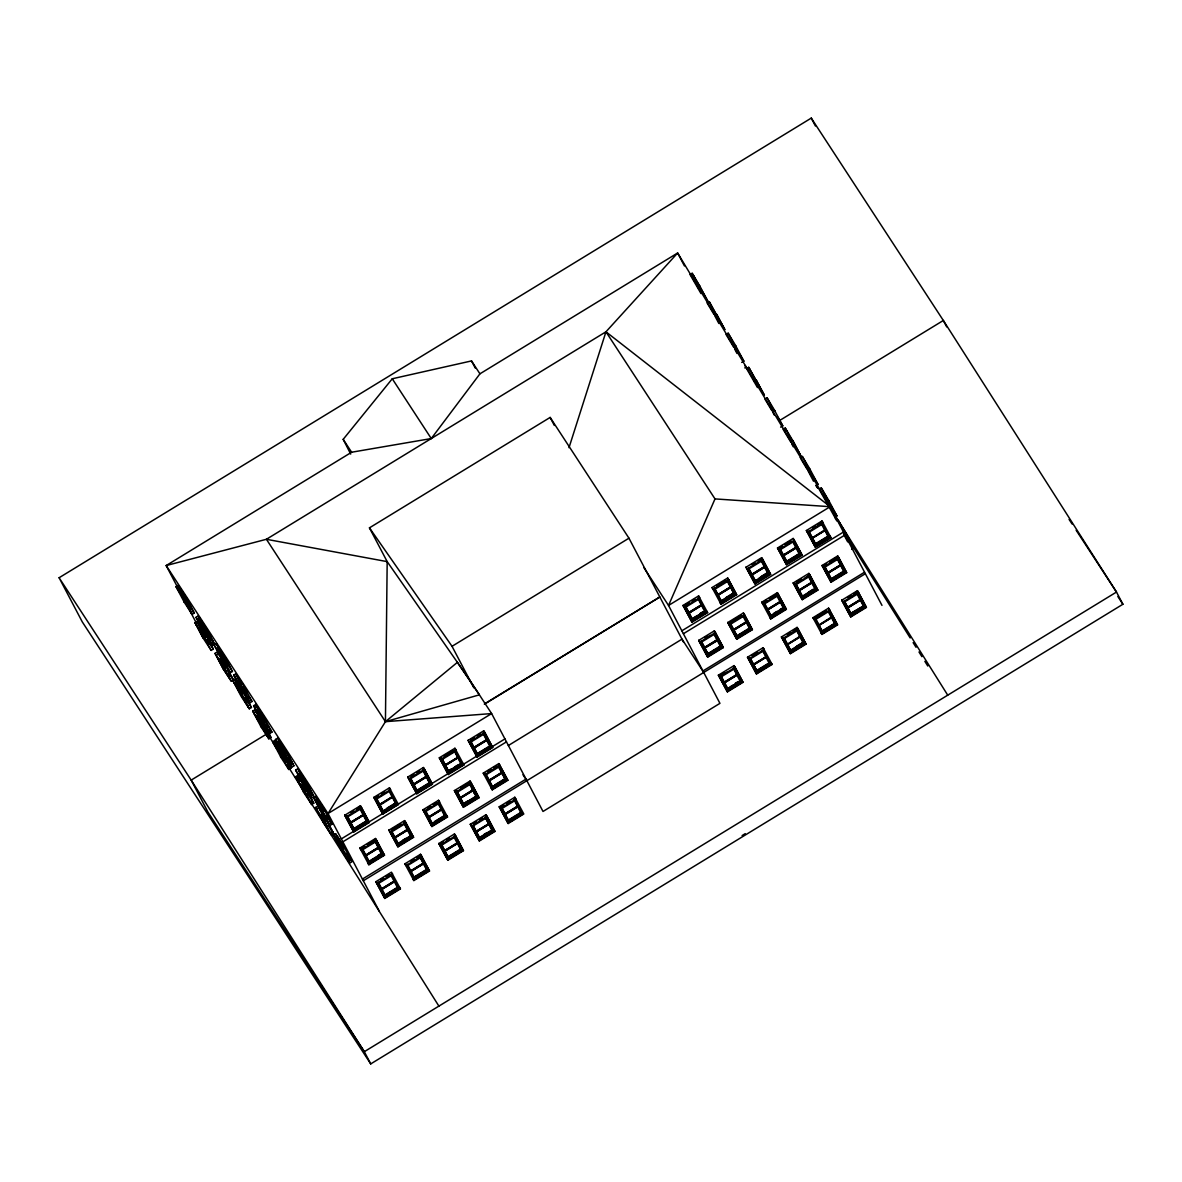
<?xml version="1.0" encoding="UTF-8"?>
<svg xmlns="http://www.w3.org/2000/svg" width="1182" height="1182" viewBox="0 0 1182 1182"><rect width="100%" height="100%" fill="white"/><g stroke="black" fill="none" stroke-linecap="round" stroke-linejoin="round"><path stroke-width="1.5" d="M569 447.683L605.952 331.802L677.655 252.992L830.163 506.694L881.979 605.391M178.142 588.341L166.174 565.557L266.408 539.288L605.952 331.802L715.007 498.907L668.539 605.45L719.941 703.349L543.011 811.458L491.623 713.573L469.756 680.078L387.179 561.627L369.449 527.852L550.147 417.423L628.957 538.194L683.595 642.254M379.363 911.352L328.02 813.541L166.174 565.557L351.615 452.233L431.267 438.552L479.936 373.822L677.655 252.992L684.437 265.935M350.699 454.095L343.194 439.335L392.261 378.772L471.515 360.924L479.936 373.822M184.688 597.619L186.268 600.633L184.303 602.273L175.985 586.656L178.113 585.356L186.416 598.077L194.291 613.059L192.149 614.374L183.845 601.638M205.284 636.655L203.334 638.31L196.049 624.436L198.177 623.136L200.556 627.642M206.082 628.381L213.277 642.003L211.312 643.643L204.028 629.784M230.327 679.68L223.354 668.982L225.319 667.342L224.432 667.874L226.427 670.933M248.974 701.399L250.939 699.759L250.067 700.291M304.321 781.066L305.902 784.08L303.951 785.72L295.618 770.103L297.746 768.802L306.064 781.524L313.924 796.52L311.797 797.82L303.478 785.084M307.867 795.9L304.882 791.319L305.754 790.788L303.804 792.442L295.47 776.825L297.613 775.51L305.916 788.246L313.777 803.228L311.649 804.528L303.331 791.807M310.777 803.125L312.728 801.47L311.856 802.017M327.902 826.587L324.917 822.007L325.789 821.475L323.824 823.115L315.505 807.498L317.633 806.198L325.937 818.919L333.812 833.916L331.669 835.216L323.366 822.48M330.797 833.812L332.763 832.158L328.818 824.652M508.304 745.561L681.984 639.152L703.733 672.469L865.342 573.713M363.302 880.767L703.733 672.469M59.1 577.747L811.266 118.097L943.339 320.47L1116.488 592.049L1122.9 604.253L370.734 1063.903L82.312 621.954L59.1 577.747L191.174 780.12L364.322 1051.685L370.734 1063.903M177.034 588.414L178.29 587.631M186.135 597.797L184.008 599.097L191.277 612.956M186.416 598.077L184.289 599.392L175.985 586.656M190.169 608.435L185.397 601.165L186.268 600.633M185.471 601.254L186.357 600.722L179.487 587.631L178.822 588.045L180.536 591.31M192.045 611.316L192.917 610.784M192.37 611.848L193.242 611.316L186.047 597.708M210.204 639.122L205.417 631.838L206.303 631.306L204.338 632.961L196.005 617.344L198.148 616.029L206.451 628.765L214.326 643.747L212.184 645.047L203.88 632.326M198.325 618.319L199.197 617.787L205.52 629.77M200.571 621.998L198.842 618.733L199.522 618.319M195 622.692L197.128 621.392L205.446 634.113L213.307 649.095L211.164 650.395L202.861 637.674L195 622.692L203.304 635.414L205.446 634.113M201.265 630.612L204.353 635.443M205.21 628.913L206.17 628.469M206.451 628.765L204.323 630.065L196.005 617.344M206.377 631.395L205.505 631.927L203.141 627.406M211.164 650.395L203.023 635.133L204.279 634.35M205.373 636.743L204.412 637.201L208.387 643.303M212.08 642.003L212.952 641.457M212.391 642.535L213.277 642.003M227.505 665.658L223.516 659.556L224.388 659.024L222.438 660.664L214.105 645.047L216.232 643.747L224.55 656.483L232.411 671.465L230.283 672.765L221.965 660.044M215.021 653.38L217.163 652.065L225.466 664.801L233.342 679.783L231.199 681.083L222.896 668.362L215.021 653.38L223.339 666.101L225.466 664.801M218.212 653.823L216.084 655.124L223.354 668.982M224.255 656.187L222.127 657.488L229.411 671.361M224.55 656.483L222.408 657.783L214.105 645.047M221.3 661.299L224.388 666.131M224.314 665.038L223.058 665.806L231.199 681.083M224.521 667.963L225.393 667.431M233.681 675.099L235.809 673.799L244.113 686.52L241.985 687.835L233.681 675.099L241.542 690.081L249.845 702.817L251.988 701.502L243.743 686.151M235.986 676.074L236.858 675.543L241.468 684.26M236.311 676.606L237.183 676.074M249.299 708.801L241.424 693.819L243.566 692.504L251.426 707.486L249.299 708.801L240.98 696.065L233.12 681.083L235.248 679.783L242.635 691.101M235.425 682.073L236.311 681.526L238.336 685.338M235.75 682.605L236.622 682.058M239.385 689.017L242 693.45M242.871 686.683L243.832 686.24M253.613 705.728L255.755 704.428L264.059 717.149L261.931 718.464L253.613 705.728L261.488 720.71L269.791 733.446L271.934 732.146L263.689 716.78L262.906 717.4M255.933 706.718L256.804 706.171L261.532 715.199M256.243 707.25L257.129 706.718M264.103 728.688L262.108 725.645L262.98 725.098L261.015 726.753L252.697 711.136L254.824 709.835L263.128 722.557L271.003 737.538L268.861 738.839L260.557 726.117M255.873 711.579L253.746 712.879L267.989 737.435L269.954 735.795L265.226 726.767M260.72 723.576L261.976 722.793M263.128 722.557L261 723.857L252.697 711.136M262.197 725.733L263.069 725.187M269.998 730.919L270.885 730.387L268.92 732.027L254.662 707.486M265.832 734.495L191.174 780.12L207.973 812.123L364.322 1051.685L1116.488 592.049L1076.137 530.216M779.839 420.378L943.339 320.47L946.693 326.882M269.082 736.327L269.954 735.795L264.945 728.068M284.995 753.924L285.867 753.392L283.916 755.047L275.583 739.43L277.726 738.115L286.029 750.851L293.89 765.833L291.762 767.133L283.458 754.412M285.881 762.109L282.04 756.273L283 755.83L280.961 757.381L272.628 741.764L274.771 740.464L283.074 753.185L290.949 768.167L288.807 769.482L280.503 756.746M279.085 740.405L278.42 740.804L281.242 745.118M279.174 750.201L281.789 754.648M473.834 687.85L452.026 646.303L628.957 538.194M291.762 767.133L283.606 751.855L284.877 751.087M286.029 750.851L283.887 752.151L275.583 739.43M288.807 769.482L280.666 754.205L281.922 753.436M283.074 753.185L280.947 754.5L272.628 741.764M291.659 764.074L292.53 763.542M289.014 766.955L289.9 766.424L285.29 757.721M296.519 778.569L297.775 777.8M305.769 781.243L303.641 782.543L310.925 796.402M306.064 781.524L303.922 782.839L295.618 770.103M305.902 784.08L305.03 784.612L308.014 789.192M305.119 784.7L302.947 780.046L305.695 784.42M304.749 788.483L303.493 789.251L311.649 804.528M305.916 788.246L303.774 789.546L295.47 776.825M305.843 790.876L304.971 791.408L300.937 783.814M311.679 794.762L312.55 794.23M313.703 797.82L315.845 796.52L324.149 809.242L322.021 810.542L313.703 797.82L321.578 812.802L329.881 825.538L332.024 824.223L323.779 808.857L323.114 809.271M311.531 801.485L312.417 800.938M316.894 798.264L316.022 798.796L317.603 801.81M316.333 799.327L317.219 798.796M484.384 703.97L659.852 596.984L484.487 704.147M316.554 809.256L317.81 808.488M322.996 809.493L323.868 808.946M321.77 815.432L325.582 821.815M605.952 331.802L830.163 506.694L668.539 605.45L643.835 567.582M324.784 819.17L323.528 819.939L331.669 835.216M325.937 818.919L323.809 820.234L315.505 807.498M325.877 821.564L324.991 822.096L320.972 814.487M691.987 622.175L682.989 605.45L698.606 595.905L699.744 597.634L684.127 607.179L691.987 622.175L707.619 612.616L698.606 595.905M721.064 604.283L712.066 587.557L727.684 577.998L736.682 594.723L721.064 604.283L719.927 602.539M746.019 567.242L761.636 557.682L762.774 559.426L770.649 574.408L755.017 583.952L746.019 567.242L755.017 583.952M777.534 547.99L793.152 538.445L794.289 540.174L802.15 555.171L786.532 564.715L777.534 547.99L786.532 564.715M815.358 547.251L806.346 530.526L821.978 520.981L823.115 522.725L807.483 532.269L815.358 547.251L830.976 537.707L821.978 520.981M686.077 604.519L689.003 602.731M691.913 600.958L694.824 599.171M716.617 585.74L719.528 583.952M722.438 582.179L725.349 580.392M717.282 585.622L721.921 582.785M752.033 564.523L754.943 562.75M757.854 560.962L760.78 559.189M779.16 547.946L782.085 546.173M784.996 544.385L790.832 540.824M785.838 544.163L790.477 541.341M812.359 527.822L815.27 526.034M818.195 524.261L821.106 522.474M330.088 823.012L330.975 822.48L326.897 816.186M728.821 579.741L713.189 589.286L712.066 587.557M747.157 568.97L762.774 559.426M786.311 544.872L790.935 542.05M813.585 528.369L818.225 525.532M382.82 814.102L373.822 797.377L389.439 787.833L390.577 789.576L374.945 799.121L382.82 814.102L398.437 804.558L389.439 787.833M778.672 549.733L794.289 540.174M344.745 815.27L360.377 805.725L361.5 807.469L369.375 822.45L353.743 831.995L344.745 815.27L353.743 831.995M714.829 589.257L727.949 581.234L735.234 595.107L722.113 603.115L720.798 601.047L732.456 593.911M407.775 777.062L423.407 767.517L424.53 769.26L432.405 784.242L416.773 793.787L407.775 777.062L416.773 793.787M448.288 774.535L439.29 757.825L454.907 748.265L456.045 750.009L440.428 759.553L448.288 774.535L463.92 764.99L454.907 748.265M468.116 740.36L483.733 730.816L484.871 732.545L492.731 747.526L477.114 757.086L468.116 740.36L477.114 757.086M698.872 599.126L685.767 607.149L684.629 605.406M350.759 812.566L353.669 810.793M356.58 809.005L359.505 807.217L359.963 807.941M375.448 797.348L378.373 795.56M381.284 793.787L384.194 791.999M410.878 776.131L413.789 774.358M416.699 772.57L419.61 770.797M443.841 756.007L446.752 754.219M449.677 752.432L452.588 750.659M446.057 754.943L449.145 753.052M471.204 739.43L474.115 737.657M477.04 735.869L479.951 734.081M382.599 794.274L385.687 792.383M345.883 817.013L361.5 807.469M408.913 778.805L424.53 769.26M478.429 736.297L481.517 734.421M469.239 742.104L484.871 732.545M354.792 830.843L347.523 816.984L360.643 808.961L367.912 822.835L354.792 830.843L353.477 828.759L366.597 820.751L367.07 821.46L353.95 829.468L353.477 828.759M423.673 770.753L410.553 778.761L417.822 792.634L430.942 784.612L422.993 769.718L430.1 783.252L416.98 791.26L416.507 790.551L417.822 792.634M331.566 832.158L332.438 831.626L330.561 828.745M331.891 832.689L332.763 832.158M445.215 764.857L457.67 757.47L445.318 765.02L441.773 758.312L448.761 771.565L461.113 764.015L454.139 750.762M445.481 765.36L457.833 757.81L445.481 765.36L448.643 771.388L460.995 763.838M333.59 835.216L335.732 833.916L344.036 846.637L341.894 847.937L333.59 835.216L341.465 850.198L349.769 862.934L351.896 861.619L343.666 846.253M699.714 613.754L702.802 611.877M725.689 597.752L733.416 593.039L733.874 593.748L721.522 601.298L721.064 600.589M335.91 836.191L336.781 835.659L343.755 846.342M693.184 618.038L697.557 615.364M700.468 613.591L703.379 611.803M761.193 576.491L767.369 572.723L767.842 573.433L755.49 580.983L755.017 580.273M721.419 601.136L733.771 593.571M759.125 578.057L767.872 572.709L768.344 573.418L755.224 581.441L754.751 580.717L756.066 582.8L769.187 574.792L761.902 560.918L748.797 568.941L756.066 582.8M786.266 561.48L799.387 553.457L799.845 554.166L786.724 562.189L786.266 561.48L787.581 563.563L800.702 555.54L793.418 541.681L780.297 549.689L779.632 548.67L787.581 563.563M336.22 836.723L337.092 836.191M692.342 619.028L704.694 611.478M816.54 543.129L828.213 536.007L828.671 536.717L815.55 544.725L815.092 544.015L816.407 546.099L829.528 538.076L822.244 524.217L809.123 532.225L816.407 546.099M691.987 618.482L692.46 619.191L704.812 611.641L697.838 598.388M727.285 580.214L734.377 593.733L721.256 601.756L720.798 601.047M755.372 580.805L767.724 573.255M786.887 561.568L799.239 554.018M815.713 544.104L828.065 536.554M692.194 619.649L705.314 611.626M786.532 561.022L786.99 561.731L799.357 554.181L793.225 542.568M815.358 543.557L815.816 544.267L828.168 536.717L821.194 523.478M691.721 618.94L693.036 621.008L706.156 613L698.207 598.107M386.928 808.192L395.675 802.859L396.133 803.568L383.012 811.576L382.554 810.867L383.869 812.95L396.989 804.927L389.041 790.049L389.705 791.068L376.585 799.091L383.869 812.95M451.376 768.965L448.288 770.856L448.761 771.565M454.464 767.074L457.552 765.182M383.175 810.955L395.527 803.405M417.97 789.665L428.18 783.43M448.495 772.023L461.615 764L461.143 763.291L448.022 771.299L449.337 773.383L462.458 765.375L455.173 751.501L442.053 759.524L440.93 757.78M354.098 828.848L366.464 821.298M382.82 810.409L383.278 811.133L395.645 803.583L388.775 790.492M478.311 752.949L488.506 746.714M353.743 828.301L354.216 829.025L366.568 821.475L359.697 808.385M417.128 790.64L429.494 783.09M477.469 753.939L489.821 746.389M416.773 790.093L417.246 790.802L429.598 783.252L422.728 770.176M477.114 753.392L477.572 754.101L489.939 746.551L482.95 733.298M478.163 755.933L470.879 742.06L483.999 734.052L483.335 733.017L491.284 747.91L478.163 755.933L476.848 753.85L477.306 754.559L490.427 746.536M341.317 838.895L416.832 792.753M419.979 790.832L424.707 787.951M427.84 786.03L448.303 773.53M453.016 770.649L457.73 767.753M460.877 765.833L481.34 753.333M487.619 749.491L504.936 738.913M681.851 630.804L843.46 532.048M342.869 841.82L506.472 741.853M683.388 633.729L845.012 534.973M698.71 640.408L714.342 630.863L715.465 632.606L723.34 647.588L707.708 657.133L698.71 640.408L707.708 657.133M727.787 622.515L743.404 612.97L744.542 614.714L752.402 629.696L736.785 639.24L727.787 622.515L736.785 639.24M770.738 618.925L761.74 602.199L777.372 592.655L786.37 609.365L770.738 618.925L769.615 617.181M368.887 864.766L359.875 848.041L375.507 838.496L384.505 855.221L368.887 864.766L367.75 863.023M388.952 830.148L404.569 820.603L405.707 822.347L413.582 837.329L397.95 846.873L388.952 830.148L397.95 846.873M793.255 582.948L808.872 573.403L810.01 575.146L817.885 590.128L802.253 599.673L793.255 582.948L802.253 599.673M822.081 565.498L837.698 555.939L838.836 557.682L846.696 572.664L831.079 582.209L822.081 565.498L831.079 582.209M431.918 826.558L422.905 809.833L438.537 800.288L439.674 802.031L424.043 811.576L431.918 826.558L447.535 817.013L438.537 800.288M733.786 619.811L741.084 615.349M454.42 790.581L470.052 781.036L471.175 782.779L479.05 797.761L463.418 807.306L454.42 790.581L463.418 807.306M492.244 789.857L483.246 773.131L498.863 763.587L507.876 780.297L492.244 789.857L491.106 788.113M704.723 637.704L707.634 635.916M729.915 622.471L733.003 620.58M736.091 618.688L740.73 615.866M392.04 829.217L394.965 827.444M397.876 825.657L400.787 823.884M763.38 602.155L766.291 600.382M769.201 598.594L772.127 596.821M796.343 582.032L799.268 580.244M823.706 565.454L826.632 563.681M829.542 561.893L836.826 557.446M361.515 848.011L364.425 846.223M367.351 844.45L370.262 842.663M394.167 828.213L397.255 826.336M771.595 597.427L776.234 594.605M798.471 581.012L801.559 579.136M831.936 560.726L836.561 557.889M369.73 843.283L374.369 840.446M427.456 808.015L430.381 806.227M433.292 804.454L436.202 802.667M460.433 787.877L463.344 786.104M466.255 784.316L469.18 782.528M487.797 771.314L490.707 769.526M493.633 767.753L496.543 765.966M462.738 786.769L465.826 784.878M705.95 638.25L710.574 635.414M728.925 624.259L744.542 614.714M699.847 642.151L715.465 632.606M767.428 600.973L764.237 602.687L771.211 615.94L783.563 608.39L776.692 595.314M797.392 582.667L800.48 580.79M805.119 577.954L808.207 576.062M365.563 846.829L362.372 848.543L369.345 861.796L381.697 854.246L374.842 841.156M390.09 831.892L405.707 822.347M778.495 594.383L762.878 603.943L761.74 602.199M794.393 584.691L810.01 575.146M823.204 567.227L838.836 557.682M376.644 840.239L361.012 849.784L359.875 848.041M427.057 809.552L431.681 806.73M434.769 804.839L437.857 802.947M461.66 788.424L464.748 786.532M488.816 771.743L491.904 769.851M455.558 792.324L471.175 782.779M500.001 765.315L484.384 774.86L483.246 773.131M730.55 624.214L743.67 616.206L750.954 630.065L737.834 638.088L729.885 623.195L736.977 636.714L750.097 628.706L749.639 627.982L736.519 636.005L736.977 636.714M777.638 595.891L764.518 603.899L763.838 602.879L771.787 617.772L784.907 609.749L776.958 594.856L784.065 608.375L770.945 616.398L770.472 615.689L782.144 608.553M809.138 576.639L796.018 584.662L803.302 598.52L816.422 590.498L808.473 575.604M375.773 841.732L362.652 849.755L361.988 848.72L369.936 863.614L383.042 855.591L375.093 840.712L382.2 854.231L369.08 862.239L368.621 861.53L380.279 854.409M832.128 581.056L824.844 567.197L837.964 559.175L837.299 558.155L844.391 571.674L831.271 579.697L830.813 578.973L832.128 581.056L845.248 573.048L837.964 559.175M438.803 803.524L425.683 811.532L424.545 809.803M464.467 806.154L457.198 792.295L470.318 784.272L477.587 798.146L464.467 806.154L463.152 804.07M349.665 859.875L350.537 859.344L346.784 853.581M402.589 840.358L405.677 838.466M707.442 653.897L720.562 645.874L721.035 646.598L707.915 654.606L707.442 653.897L708.757 655.98L721.877 647.958L714.608 634.099L701.487 642.107L708.757 655.98M773.826 613.34L776.914 611.449M780.017 609.572L783.105 607.681L783.563 608.39M808.429 592.212L813.068 589.375M378.151 855.413L381.239 853.522L381.697 854.246M398.999 845.721L391.73 831.862L404.835 823.839L404.17 822.805L412.119 837.698L398.999 845.721L397.684 843.638L409.341 836.516M708.062 653.986L720.429 646.436M737.14 636.093L749.491 628.543M803.302 598.52L801.987 596.437L813.644 589.316M832.276 578.087L842.471 571.852M464.969 802.681L468.057 800.79M707.708 653.439L708.181 654.148L720.532 646.598L713.559 633.36M736.785 635.547L737.243 636.256L749.61 628.706L742.739 615.63M771.092 615.778L783.459 608.228M802.608 596.526L814.959 588.976M369.242 861.619L381.594 854.069M398.304 843.726L410.656 836.176L403.801 823.1M434.562 821.534L444.772 815.299L445.23 816.023L432.11 824.031M464.615 803.184L474.824 796.949M494.889 784.833L505.098 778.598L505.571 779.307L492.451 787.33M802.253 595.979L802.726 596.703L815.078 589.153L808.104 575.9M831.434 579.062L843.785 571.512L837.033 558.613M397.95 843.18L398.423 843.904L410.775 836.339L410.302 835.63M432.272 823.411L444.624 815.861M463.772 804.159L476.139 796.609M815.58 589.138L802.46 597.146L801.987 596.437M831.079 578.53L831.537 579.239L843.904 571.689L843.431 570.98M397.684 843.638L398.157 844.347L411.277 836.339M431.918 822.864L432.376 823.573L444.728 816.023L437.754 802.785M463.418 803.627L463.891 804.336L476.243 796.786L469.269 783.533M492.599 786.71L504.95 779.16M492.244 786.163L492.717 786.872L505.069 779.322L498.095 766.069M431.652 823.322L432.967 825.405L446.072 817.383L438.123 802.489M491.978 786.621L493.293 788.689L506.413 780.681L499.129 766.808L486.009 774.831L484.886 773.087M362.416 879.068L526.02 779.086M702.95 670.962L864.559 572.206M413.877 880.56L404.879 863.835L420.511 854.276L429.509 871.001L413.877 880.56L412.754 878.817M384.815 898.453L375.817 881.728L391.434 872.183L392.572 873.912L376.94 883.471L384.815 898.453L400.432 888.894L392.217 873.675M438.847 843.52L454.464 833.96L455.602 835.704L463.462 850.685L447.845 860.23L438.847 843.52L447.845 860.23M470.347 824.268L485.979 814.723L487.117 816.452L494.977 831.448L479.36 840.993L470.347 824.268L479.36 840.993M508.171 823.529L499.173 806.804L514.805 797.259L515.928 799.002L500.311 808.547L508.171 823.529L523.803 813.984L514.805 797.259M380.368 879.91L383.278 878.123M386.189 876.35L389.114 874.562M410.893 861.117L413.803 859.344M416.714 857.556L419.64 855.783L420.098 856.492M440.472 843.475L443.398 841.702M446.308 839.914L449.219 838.127M473.45 823.337L476.361 821.564M479.271 819.776L482.197 817.988M500.813 806.774L503.724 804.986M506.635 803.213L509.56 801.426M412.119 861.663L415.207 859.772M421.649 856.019L406.017 865.564L404.879 863.835M439.97 845.248L455.602 835.704M471.485 826.011L487.117 816.452M507.95 803.701L511.038 801.81M756.495 673.991L747.482 657.266L763.114 647.706L764.252 649.45L748.62 658.995L756.495 673.991L772.112 664.432L763.114 647.706M718.42 675.158L734.037 665.614L735.174 667.342L743.035 682.324L727.418 691.884L718.42 675.158L727.418 691.884M781.45 636.95L797.067 627.391L798.205 629.134L806.065 644.116L790.448 653.661L781.45 636.95L790.448 653.661M821.963 634.424L812.95 617.698L828.582 608.154L837.58 624.879L821.963 634.424L820.825 632.68M841.776 600.234L857.408 590.69L858.546 592.433L866.406 607.415L850.774 616.96L841.776 600.234L850.774 616.96M752.033 655.449L754.958 653.661M486.245 817.959L473.125 825.967L480.409 839.841L493.529 831.818L485.566 816.925L492.672 830.444L479.552 838.466L479.094 837.757L490.752 830.636M721.508 674.228L724.418 672.455M752.712 655.33L757.337 652.494M787.448 634.232L790.374 632.459M793.285 630.671L796.195 628.898M814.59 617.669L826.248 610.533M847.789 597.531L850.7 595.743M853.626 593.97L856.536 592.182M722.557 674.878L727.196 672.041M719.557 676.902L735.174 667.342M788.675 634.778L793.314 631.942M782.587 638.679L798.205 629.134M829.72 609.882L814.088 619.442L812.95 617.698M849.016 598.077L853.64 595.24M842.914 601.978L858.546 592.433M733.638 667.815L741.587 682.708L728.467 690.731L721.183 676.858L734.303 668.849M750.26 658.965L763.38 650.942L770.649 664.816L757.544 672.824L756.229 670.755L767.886 663.619M488.624 823.751L476.272 831.301L488.742 823.928L485.196 817.22M488.905 824.268L476.538 831.818L488.905 824.268L492.067 830.296L479.715 837.846M753.407 664.299L765.877 656.911L753.525 664.461L749.979 657.753L756.953 671.007L769.305 663.457L762.331 650.203M753.673 664.801L766.039 657.251L753.673 664.801L756.849 670.844L769.201 663.294M386.012 894.316L397.669 887.194L398.127 887.904L385.007 895.926L384.549 895.217L385.864 897.301L398.984 889.278L391.7 875.419L378.58 883.427L377.915 882.407L385.864 897.301M425.284 870.188L413.611 877.325L414.926 879.393L428.047 871.385L420.777 857.511L407.657 865.534L406.977 864.5L414.926 879.393M483.985 834.462L487.073 832.586M414.232 877.413L426.599 869.863M447.579 856.994L460.699 848.986L461.157 849.695L448.037 857.718L447.579 856.994L448.894 859.078L462.014 851.07L454.065 836.176L454.73 837.196L441.61 845.219L448.894 859.078M385.169 895.306L397.521 887.756M413.877 876.867L414.35 877.576L426.702 870.026L419.728 856.773M507.905 820.293L521.026 812.285L521.498 812.994L508.378 821.002L507.905 820.293L509.22 822.377L522.341 814.354L514.392 799.46L515.071 800.495L501.951 808.518L501.271 807.483L509.22 822.377M384.815 894.759L385.273 895.468L397.64 887.918L390.651 874.665M414.084 878.034L427.204 870.011L420.423 857.275M448.2 857.083L460.552 849.533M508.526 820.382L520.893 812.832M447.845 856.551L448.303 857.26L460.67 849.71L453.799 836.634M479.36 837.299L479.818 838.008L492.17 830.458L485.314 817.383M508.171 819.835L508.644 820.559L520.996 812.994L514.126 799.918M735.145 683.462L738.233 681.586M730.062 686.86L732.988 685.087M735.898 683.299L738.809 681.512M796.624 646.199L802.8 642.432L803.272 643.141L790.906 650.691L790.448 649.982M727.772 688.737L740.124 681.187M791.644 649.539L803.302 642.417L803.76 643.126L790.64 651.149L790.182 650.425L791.497 652.508L804.617 644.5L797.333 630.627L784.213 638.649L791.497 652.508M821.697 631.188L834.817 623.165L835.275 623.874L822.155 631.897L821.697 631.188L823.012 633.271L836.132 625.248L828.848 611.389L815.728 619.398L815.063 618.378L823.012 633.271M850.523 613.724L863.628 605.716L864.101 606.425L850.981 614.433L850.523 613.724L851.838 615.807L864.943 607.784L857.674 593.925L844.554 601.948L851.838 615.807M727.418 688.19L727.876 688.899L740.242 681.349L733.254 668.096M790.802 650.514L803.154 642.964M822.317 631.277L834.669 623.727M821.963 630.73L822.421 631.439L834.773 623.889L828.656 612.276M863.495 606.263L850.774 613.266M856.625 593.187L863.599 606.44L851.247 613.99L844.273 600.737M742.104 835.571L745.251 833.635M697.838 287.551L699.995 286.31L692.179 273.293L690.007 274.534L700.985 293.55M691.913 275.805L693.184 275.066L699.655 287.389M717.991 318.15L724.95 329.719L709.259 301.72L707.087 302.961L714.046 314.53M715.568 315.151L716.839 314.412L724.123 328.286M717.09 314.737L714.918 315.978L718.848 323.469M728.171 333.191L726.014 334.432L733.83 347.449L736.002 346.208L728.171 333.191L736.475 348.823M734.48 346.622L735.751 345.883L743.862 361.19L741.705 362.431M744.763 367.912L746.034 367.174M748.708 367.307L764.399 395.305L748.708 367.307L746.536 368.562L757.499 387.563M748.428 369.818L749.713 369.08M754.352 381.579L756.524 380.323M774.328 415.118L772.747 412.119L774.919 410.878L767.103 397.861L764.931 399.117L771.89 410.686M780.622 427.116L782.794 425.86L774.683 410.568M785.247 428.017L783.075 429.273L790.906 442.29L793.078 441.034L785.247 428.017L791.925 440.576M784.981 430.529L786.266 429.79M800.17 457.7L802.342 456.444L810.158 469.461L807.986 470.717L813.497 481.207M808.636 469.889L809.921 469.151L818.033 484.443L815.861 485.699M826.898 502.187L829.07 500.932L821.254 487.915L819.082 489.171L834.773 517.169L836.945 515.913L828.833 500.621L827.548 501.36M844.406 533.57L845.677 532.831L852.961 546.705M843.756 534.397L845.928 533.141L838.097 520.139L846.401 535.771M851.631 549.379L853.788 548.138L845.928 533.141M715.007 498.907L830.163 506.694M369.449 527.852L452.026 646.303M1069.075 519.4L1072.104 524.04M1117.862 596.526L1122.9 604.253M829.838 535.963L830.976 537.707M824.637 530.009L812.389 537.736M846.696 572.664L837.698 555.939M844.391 571.674L843.933 570.965L845.248 573.048M866.406 607.415L857.408 590.69M806.346 530.526L807.483 532.269M824.563 565.986L831.537 579.239M824.844 567.197L824.179 566.163L831.271 579.697M802.15 555.171L793.152 538.445M817.885 590.128L808.872 573.403M837.58 624.879L828.582 608.154M831.242 617.181L818.993 624.909M770.649 574.408L761.636 557.682M786.37 609.365L777.372 592.655M784.065 608.375L783.592 607.666L784.907 609.749M806.065 644.116L797.067 627.391M799.726 636.433L787.478 644.146M736.682 594.723L727.684 577.998M734.377 593.733L733.919 593.024L735.234 595.107M752.402 629.696L743.404 612.97M770.974 662.703L772.112 664.432M714.652 588.222L721.522 601.298M747.482 657.266L748.62 658.995M756.229 670.755L756.687 671.465L769.807 663.442L769.334 662.733L770.649 664.816M706.481 610.887L707.619 612.616M723.34 647.588L714.342 630.863M743.035 682.324L734.037 665.614M685.59 606.115L692.46 619.191M682.989 605.45L684.127 607.179M721.02 675.823L727.876 688.899M720.045 675.114L721.183 676.858M392.261 378.772L431.267 438.552M343.194 439.335L351.615 452.233M522.961 774.742L526.921 780.8M492.731 747.526L483.733 730.816M507.876 780.297L498.863 763.587M485.846 773.796L492.717 786.872M499.173 806.804L500.311 808.547M462.783 763.247L463.92 764.99M479.05 797.761L470.052 781.036M494.977 831.448L485.979 814.723M439.29 757.825L440.428 759.553M457.198 792.295L456.518 791.26L463.625 804.794L476.745 796.771L476.272 796.062L477.587 798.146M432.405 784.242L423.407 767.517M446.397 815.27L447.535 817.013M463.462 850.685L454.464 833.96M425.505 810.497L432.376 823.573M422.905 809.833L424.043 811.576M397.315 802.814L398.437 804.558M392.365 797.377L380.116 805.105M413.582 837.329L404.569 820.603M429.509 871.001L420.511 854.276M427.204 870.011L426.732 869.302L428.047 871.385M373.822 797.377L374.945 799.121M369.375 822.45L360.377 805.725M384.505 855.221L375.507 838.496M382.2 854.231L381.742 853.522L383.042 855.591M399.309 887.165L400.432 888.894M347.523 816.984L346.843 815.949L353.95 829.468M375.817 881.728L376.94 883.471M182.575 593.792L184.451 596.674M198.842 618.733L204.486 627.347M217.872 647.884L223.516 656.498M238.395 679.369L241.202 683.669M180.285 590.69L185.264 598.328M200.319 621.377L203.304 625.958M220.399 652.139L223.383 656.719M258.326 709.998L261.148 714.312M302.902 778.716L304.897 781.775M318.416 802.076L320.292 804.957M302.932 778.805L304.808 781.686M318.209 802.209L320.086 805.09M184.392 597.974L186.268 600.84M188.263 603.677L194.291 613.059M209.702 636.67L214.326 643.747M227.284 663.427L232.411 671.465M244.955 690.598L246.949 693.657M248.737 696.346L251.988 701.502M264.901 721.227L271.934 732.146M283.739 750.23L285.616 753.097M288.777 757.795L292.84 764.074L285.66 750.467M307.867 787.035L312.875 794.762L305.695 781.154M320.913 807.188L323.735 811.502M182.043 594.709L186.062 600.973M202.078 625.396L206.096 631.661M220.428 653.616L224.181 659.364M239.739 683.152L241.882 686.535M263.438 719.543L260.158 714.164L263.32 720.193M282.587 748.915L285.881 753.614M290.211 760.174L293.89 765.833M302.622 779.603L305.429 783.917M307.468 786.621L313.924 796.52M323.528 811.62L320.248 806.257L323.41 812.285M326.483 815.743L332.024 824.223M259.951 714.297L261.828 717.178M282.853 749.432L285.675 753.747M320.041 806.39L321.918 809.256M188.499 605.435L183.313 596.6M208.534 636.123L203.348 627.287M226.619 663.826L220.635 653.483M289.989 761.075L291.865 763.956L288.689 757.928M306.256 786.015L308.133 788.882M243.093 689.608L249.062 698.769M265.935 724.64L268.019 727.876M287.98 758.504L279.07 742.577M323.114 812.329L327.104 818.432M276.632 741.173L283.606 751.855M258.075 714.992L259.951 717.858M279.898 748.502L275.82 742.207L273.692 743.522L280.666 754.205M329.01 824.12L314.752 799.564M336.427 836.605L339.249 840.919M238.557 686.919L236.681 684.038L238.528 687.377M257.986 716.691L260.986 721.271M275.938 744.276L278.937 748.856M202.211 632.06L204.087 634.926M207.249 639.625L212.258 647.352M222.231 662.733L224.107 665.614M227.269 670.312L232.293 678.025M245.368 698.015L251.426 707.486M286.753 761.577L289.9 766.424M208.697 642.033L213.307 649.095M228.717 672.706L233.342 679.783M265.462 729.058L271.003 737.538M280.119 751.634L281.996 754.515M285.409 759.686L290.949 768.167M302.681 786.178L305.769 791.009M307.719 793.757L313.777 803.228M322.716 816.865L325.789 821.697M328.773 826.055L333.812 833.916M346.873 853.759L351.896 861.619M204.146 635.561L201.531 631.129L203.91 635.65M224.181 666.249L221.566 661.817L223.945 666.338M259.966 721.138L261.843 724.005M302.474 786.311L305.562 791.142M343.681 849.533L339.057 842.205M228.481 673.592L230.357 676.473M244.704 698.429L246.58 701.31M262.404 725.6L264.28 728.481M233.12 681.083L241.424 693.819M243.522 697.114L246.521 701.694M282.335 756.229L284.212 759.11M196.049 624.436L203.023 635.133M343.002 849.725L345.986 854.305M828.213 536.007L829.528 538.076M863.628 605.716L864.943 607.784M799.387 553.457L800.702 555.54M815.107 588.429L816.422 590.498M834.817 623.165L836.132 625.248M767.872 572.709L769.187 574.792M803.302 642.417L804.617 644.5M770.472 615.689L771.787 617.772M749.639 627.982L750.954 630.065M704.841 610.917L706.156 613M720.562 645.874L721.877 647.958M741.587 682.708L740.272 680.625L740.73 681.334L727.61 689.357L720.518 675.838M727.152 688.648L728.467 690.731M489.969 745.827L491.284 747.91M505.098 778.598L506.413 780.681M521.026 812.285L522.341 814.354M461.143 763.291L462.458 765.375M492.214 829.734L493.529 831.818M479.094 837.757L480.409 839.841M429.627 782.528L430.942 784.612M444.772 815.299L446.072 817.383M460.699 848.986L462.014 851.07M395.675 802.859L396.989 804.927M410.804 835.63L412.119 837.698M366.597 820.751L367.912 822.835M397.669 887.194L398.984 889.278M368.621 861.53L369.936 863.614M267.398 733.534L277.194 749.122M286.99 764.695L438.891 1006.118M835.334 515.854L947.728 695.164M834.95 517.893L836.9 521.011M845.691 535.047L848.632 539.731M850.582 542.848L910.199 637.955M913.125 642.639L916.065 647.308M918.99 651.991L921.93 656.675M924.856 661.344L927.781 666.027M736.918 349.621L743.862 361.19M777.268 416.625L782.794 425.86M793.536 443.664L800.938 456.016L793.078 441.034M810.202 471.426L818.033 484.443M829.114 502.897L836.945 515.913M746.773 368.296L745.029 365.401L746.61 368.4M801.041 459.148L807.114 469.269M816.053 485.344L817.796 488.24L816.215 485.241M845.972 535.121L853.788 548.138M811.266 118.097L815.417 126.001M822.258 489.688L828.73 502.01M821.254 487.915L827.548 499.897M844.539 535.904L847.686 541.888M802.342 456.444L809.818 470.539M792.827 440.723L800.111 454.582M791.689 443.782L793.27 446.781M767.103 397.861L774.18 411.351M756.288 380.013L763.557 393.872M734.613 348.956L736.977 353.448M709.259 301.72L716.336 315.195M699.759 285.985L707.87 301.292L692.179 273.293M808.843 531.028L815.816 544.267M844.672 602.421L850.981 614.433M793.536 542.154L799.845 554.166M828.966 611.862L835.275 623.874M780.017 548.478L786.99 561.731M815.447 618.201L822.421 631.439M795.737 583.45L802.726 596.703M760.868 560.179L767.842 573.433M797.451 631.099L803.76 643.126M796.284 629.888L803.272 643.141M748.502 567.729L755.49 580.983M748.915 569.414L755.224 581.441M783.932 637.438L790.906 650.691M784.331 639.122L790.64 651.149M726.9 580.495L733.874 593.748M714.164 588.222L722.113 603.115M749.595 657.931L757.544 672.824M730.269 623.017L737.243 636.256M714.726 634.571L721.035 646.598M685.087 606.13L693.036 621.008M701.207 640.91L708.181 654.148M701.606 642.594L707.915 654.606M550.147 417.423L554.373 425.476M471.515 360.924L475.282 368.104M498.464 765.788L505.571 779.307M470.599 740.848L477.572 754.101M470.997 742.532L477.306 754.559M485.344 773.811L493.293 788.689M501.67 807.306L508.644 820.559M454.509 750.481L461.615 764M472.327 788.542L474.691 793.048M472.342 789.532L474.913 794.437M441.388 758.489L449.337 773.383M456.917 791.083L463.891 804.336M473.701 826.395L479.818 838.008M410.376 777.726L417.246 790.802M410.671 779.248L416.98 791.26M425.018 810.512L432.967 825.405M441.329 844.007L448.303 857.26M441.728 845.691L448.037 857.718M376.304 797.88L383.278 811.133M391.434 830.651L398.423 843.904M391.848 832.335L398.157 844.347M407.376 864.323L414.35 877.576M347.242 815.772L354.216 829.025M378.299 882.215L385.273 895.468M346.695 853.714L349.872 859.742M336.781 835.659L341.509 844.672M315.845 796.52L322.42 808.784M335.732 833.916L340.446 842.899M318.061 802.608L323.203 812.418M341.613 847.657L349.769 862.934M321.726 810.261L329.881 825.538M334.639 836.974L341.923 850.833M308.724 788.616L311.885 794.644M297.746 768.802L302.474 777.786M322.834 817.442L325.213 821.963M299.105 773.25L311.797 797.82M297.613 775.51L300.228 780.268M277.726 738.115L283.503 748.886M303.597 788.276L305.178 791.29M282.912 749.373L285.29 753.894M298.1 778.332L299.814 781.597M263.025 717.178L264.738 720.459M268.314 727.255L266.733 724.241L268.107 727.373M274.771 740.464L279.484 749.447M255.755 704.428L258.902 710.426M279.971 751.708L281.552 754.722M259.877 714.223L263.113 720.326M275.731 744.246L277.312 747.26M278.701 749.816L282.129 756.362M261.636 718.168L269.791 733.446M266.585 731.141L268.181 734.155M243.743 688.264L246.122 692.77M254.824 709.835L256.405 712.82M257.912 715.376L259.626 718.656M235.809 673.799L238.956 679.783M260.025 721.079L261.606 724.093M239.931 683.595L243.167 689.697M256.583 715.125L268.861 738.839M241.704 687.54L249.845 702.817M224.181 656.099L231.362 669.706M245.767 697.04L250.052 705.211M234.73 676.858L242 690.716M216.232 643.747L222.024 654.518M235.248 679.783L237.612 684.275M239.665 689.52L242.62 695.681L238.587 688.072M218.773 650.543L230.283 672.765M241.143 693.524L248.427 707.383L234.169 682.841M206.274 630.42L207.988 633.7M206.067 630.553L207.781 633.818M198.148 616.029L203.659 626.519M219.704 658.862L223.738 666.456M199.906 621.333L212.184 645.047M207.441 640.363L209.022 643.377M178.113 585.356L183.624 595.846M197.128 621.392L200.275 627.376M199.669 628.174L204.501 637.29M179.871 590.645L181.452 593.645M183.018 596.659L192.149 614.374M186.682 604.623L196.079 622.53M387.179 561.627L385.435 721.67L328.02 813.541L491.623 713.573L385.435 721.67L266.408 539.288L387.179 561.627M457.404 662.348L385.435 721.67L479.39 694.839L457.404 662.348M730.343 587.04L717.976 594.59L730.343 587.04M701.266 604.933L688.914 612.483L701.266 604.933M764.296 566.725L751.944 574.275L764.296 566.725M795.811 547.473L783.459 555.023L795.811 547.473M701.532 605.45L689.18 613L701.532 605.45M730.609 587.543L718.257 595.093L730.609 587.543M764.562 567.227L752.21 574.777L764.562 567.227M796.077 547.99L783.725 555.54L796.077 547.99M824.903 530.526L812.536 538.076L824.903 530.526M392.099 796.875L379.747 804.425L392.099 796.875M363.022 814.767L350.67 822.317L363.14 814.93M426.052 776.544L413.7 784.094L426.052 776.544M486.393 739.843L474.026 747.393L486.393 739.843M363.288 815.27L350.936 822.82L363.288 815.27M426.318 777.062L413.966 784.612L426.318 777.062M486.659 740.36L474.307 747.91L486.659 740.36M716.986 639.89L704.635 647.441L716.986 639.89M746.064 621.998L733.712 629.548L746.064 621.998M780.017 601.682L767.665 609.232L780.017 601.682M811.532 582.431L799.18 589.981L811.532 582.431M378.151 847.538L365.799 855.088L378.151 847.538M407.229 829.631L394.877 837.181L407.229 829.631M746.33 622.515L733.978 630.065L746.33 622.515M840.358 564.981L827.991 572.531L840.358 564.981M441.182 809.315L428.83 816.865L441.182 809.315M472.697 790.078L460.345 797.628L472.697 790.078M717.252 640.408L704.9 647.958L717.371 640.57M407.495 830.148L395.143 837.698L407.495 830.148M501.523 772.614L489.171 780.164L501.523 772.614M780.283 602.199L767.931 609.749L780.283 602.199M811.798 582.948L799.446 590.498L811.798 582.948M840.624 565.484L828.272 573.034L840.624 565.484M378.432 848.041L366.065 855.591L378.432 848.041M441.462 809.833L429.096 817.383L441.462 809.833M472.963 790.581L460.611 798.131L472.963 790.581M501.789 773.131L489.437 780.681L501.789 773.131M423.156 863.318L410.804 870.868L423.156 863.318M394.094 881.211L381.727 888.761L394.094 881.211M457.124 843.002L444.757 850.552L457.124 843.002M517.45 806.287L505.098 813.837L517.45 806.287M394.36 881.728L382.008 889.278L394.36 881.728M423.422 863.82L411.07 871.37L423.422 863.82M457.39 843.505L445.038 851.055L457.39 843.505M517.716 806.804L505.364 814.354L517.716 806.804M736.696 674.641L724.344 682.191L736.696 674.641M860.053 599.717L847.701 607.267L860.053 599.717M736.962 675.158L724.61 682.708L736.962 675.158M799.992 636.935L787.64 644.486L799.992 636.935M831.507 617.698L819.141 625.248L831.507 617.698M860.319 600.234L847.967 607.784L860.319 600.234"/></g></svg>
